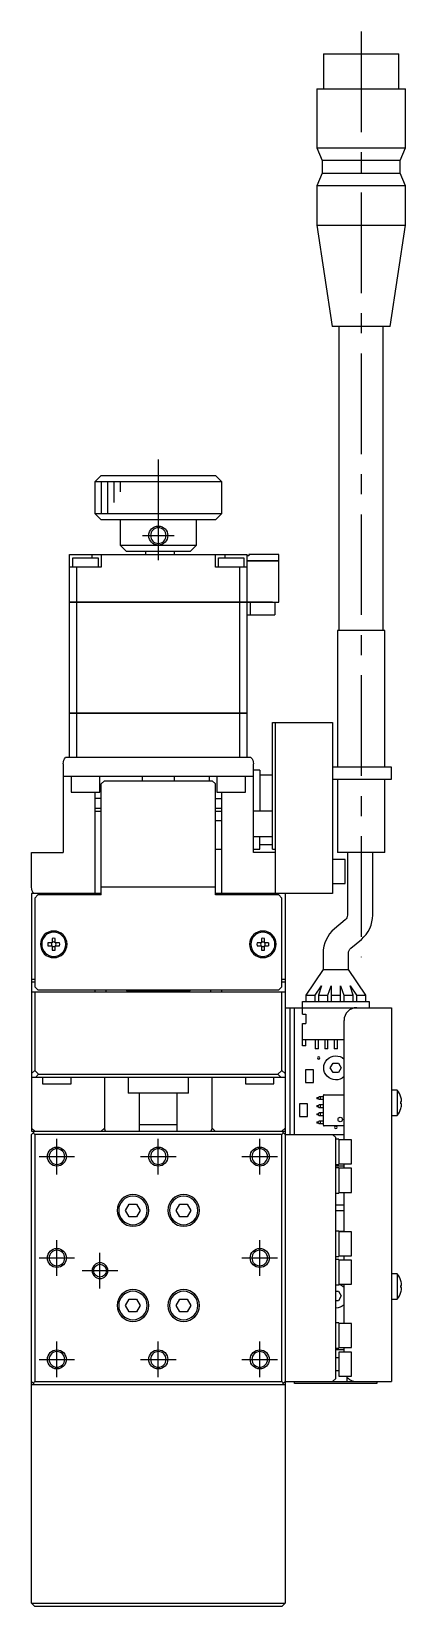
# Model space of a CAD drawing. Extents: x 0 to 693, y -8 to 607.
# Drawn here: x 273.4 to 332.4, y 10 to 258.5 of the extents above; entities that cross this region are included whole.
import ezdxf

# ---------------------------------------------------------------- set-up
doc = ezdxf.new("R2010")
doc.units = 0
doc.header["$LTSCALE"] = 0.5
doc.linetypes.add('CENTER', pattern=[50.8, 31.75, -6.35, 6.35, -6.35])
for name, color, linetype in [('MSM_CENTER', 1, 'CENTER'), ('MSM_CONTINUOUS', 7, 'CONTINUOUS'), ('MSM_NARROW', 5, 'CONTINUOUS')]:
    doc.layers.add(name, color=color, linetype=linetype)

msp = doc.modelspace()

# ---------------------------------------------------------------- linework, layer by layer
at = {"layer": 'MSM_CENTER'}
for p, q in [((325.43, 258.55), (325.43, 112.45)), ((293.43, 191), (293.43, 173.5)), ((290.93, 179), (295.93, 179)), ((277.43, 78.2), (277.43, 83.8)), ((293.43, 78.2), (293.43, 83.8)), ((309.43, 78.2), (309.43, 83.8)), ((274.63, 81), (280.23, 81)), ((290.63, 81), (296.23, 81)), ((306.63, 81), (312.23, 81)), ((277.43, 62.2), (277.43, 67.8)), ((309.43, 62.2), (309.43, 67.8)), ((274.63, 65), (280.23, 65)), ((284.23, 60.2), (284.23, 65.8)), ((306.63, 65), (312.23, 65)), ((281.43, 63), (287.03, 63)), ((277.43, 46.2), (277.43, 51.8)), ((293.43, 46.2), (293.43, 51.8)), ((309.43, 46.2), (309.43, 51.8)), ((274.63, 49), (280.23, 49)), ((290.63, 49), (296.23, 49)), ((306.63, 49), (312.23, 49))]:
    msp.add_line(p, q, dxfattribs=at)
at = {"layer": 'MSM_CONTINUOUS'}
for p, q in [((319.48, 255), (319.48, 249.5)), ((319.48, 255), (331.38, 255)), ((331.38, 249.5), (331.38, 255)), ((318.43, 249.5), (318.43, 240.2)), ((318.43, 249.5), (332.43, 249.5)), ((332.43, 240.2), (332.43, 249.5)), ((318.43, 240.2), (319.28, 238.2)), ((318.43, 240.2), (332.43, 240.2)), ((331.58, 238.2), (332.43, 240.2)), ((319.28, 236.2), (318.43, 234.2)), ((319.28, 238.2), (319.28, 236.2)), ((331.58, 238.2), (319.28, 238.2)), ((319.28, 236.2), (331.58, 236.2)), ((331.58, 236.2), (331.58, 238.2)), ((332.43, 234.2), (331.58, 236.2)), ((318.43, 234.2), (318.43, 228)), ((332.43, 234.2), (318.43, 234.2)), ((332.43, 228), (332.43, 234.2)), ((318.43, 228), (320.86, 212)), ((318.43, 228), (332.43, 228)), ((330, 212), (332.43, 228)), ((330, 212), (320.86, 212)), ((321.93, 212), (321.93, 164)), ((328.93, 164), (328.93, 212)), ((284.43, 188.5), (283.43, 187.5)), ((303.43, 187.5), (283.43, 187.5)), ((283.43, 187.5), (283.43, 182.5)), ((284.43, 188.5), (302.43, 188.5)), ((303.43, 187.5), (302.43, 188.5)), ((303.43, 182.5), (303.43, 187.5)), ((283.43, 182.5), (303.43, 182.5)), ((283.43, 182.5), (284.43, 181.5)), ((302.43, 181.5), (284.43, 181.5)), ((287.43, 181.5), (287.43, 177.5)), ((299.43, 177.5), (299.43, 181.5)), ((302.43, 181.5), (303.43, 182.5)), ((288.43, 176.5), (287.43, 177.5)), ((287.43, 177.5), (299.43, 177.5)), ((298.43, 176.5), (288.43, 176.5)), ((291.43, 176.5), (291.43, 176)), ((295.93, 176.5), (295.93, 176)), ((299.43, 177.5), (298.43, 176.5)), ((279.43, 176), (307.43, 176)), ((279.43, 168.5), (279.43, 176)), ((284.43, 174), (279.43, 174)), ((279.93, 174), (279.93, 175.5)), ((279.93, 175.5), (283.93, 175.5)), ((280.58, 168.5), (280.58, 174)), ((282.93, 176), (282.93, 175.5)), ((283.93, 175.5), (283.93, 174)), ((284.43, 176), (284.43, 174)), ((302.43, 174), (302.43, 176)), ((307.43, 174), (302.43, 174)), ((302.93, 174), (302.93, 175.5)), ((302.93, 175.5), (306.93, 175.5)), ((303.93, 176), (303.93, 175.5)), ((306.27, 168.5), (306.27, 174)), ((306.93, 175.5), (306.93, 174)), ((307.43, 168.5), (307.43, 176)), ((307.73, 175.8), (307.43, 175.8)), ((307.43, 175), (312.43, 175)), ((312.43, 174.99), (307.43, 174.99)), ((312.43, 176), (307.73, 176)), ((307.73, 176), (307.73, 175.8)), ((312.42, 175), (312.42, 174.99)), ((312.43, 175), (312.43, 176)), ((312.43, 168.5), (312.43, 174.99)), ((279.43, 168.5), (312.43, 168.5)), ((279.43, 151), (279.43, 168.49)), ((311.43, 168.49), (279.43, 168.49)), ((279.44, 168.5), (279.44, 168.49)), ((280.58, 168.5), (280.58, 168.49)), ((280.58, 151), (280.58, 168.49)), ((306.27, 168.5), (306.27, 168.49)), ((306.27, 151), (306.27, 168.49)), ((307.42, 168.5), (307.42, 168.49)), ((307.43, 151), (307.43, 168.49)), ((307.73, 168.49), (307.73, 168.5)), ((307.93, 168.49), (307.93, 166.5)), ((308.83, 168.49), (308.83, 168.5)), ((311.43, 168.5), (311.43, 168.49)), ((311.83, 168.5), (311.83, 166.5)), ((307.43, 166.5), (311.83, 166.5)), ((321.68, 164), (321.68, 142.5)), ((329.18, 164), (321.68, 164)), ((329.18, 142.5), (329.18, 164)), ((279.43, 151), (307.43, 151)), ((307.43, 150.99), (279.43, 150.99)), ((279.43, 144), (279.43, 150.99)), ((279.44, 151), (279.44, 150.99)), ((280.58, 151), (280.58, 150.99)), ((280.58, 144), (280.58, 150.99)), ((306.27, 151), (306.27, 150.99)), ((306.27, 144), (306.27, 150.99)), ((307.42, 151), (307.42, 150.99)), ((307.43, 144), (307.43, 150.99)), ((311.43, 149.5), (320.93, 149.5)), ((311.43, 129.5), (311.43, 149.5)), ((311.93, 122.5), (311.93, 149.5)), ((320.93, 149.5), (320.93, 122.5)), ((278.43, 143), (278.43, 129)), ((308.04, 144), (278.81, 144)), ((308.43, 129), (308.43, 143)), ((309.43, 142), (308.43, 142)), ((309.43, 142), (309.43, 135.5)), ((320.93, 142.5), (330.18, 142.5)), ((330.18, 142.5), (330.18, 140.5)), ((308.43, 141), (278.43, 141)), ((279.68, 141), (279.68, 138.5)), ((284.18, 138.5), (284.18, 141)), ((284.93, 140.3), (284.43, 139.8)), ((284.43, 122.3), (284.43, 139.8)), ((284.93, 140.3), (301.93, 140.3)), ((290.93, 140.3), (290.93, 141)), ((295.93, 141), (295.93, 140.3)), ((301.43, 141), (301.43, 140.3)), ((302.43, 139.8), (301.93, 140.3)), ((302.43, 122.3), (302.43, 139.8)), ((302.68, 141), (302.68, 138.5)), ((307.18, 138.5), (307.18, 141)), ((309.43, 141.25), (311.43, 141.25)), ((330.18, 140.5), (320.93, 140.5)), ((321.68, 140.5), (321.68, 129)), ((329.18, 129), (329.18, 140.5)), ((279.68, 138.5), (284.18, 138.5)), ((283.43, 138.5), (283.43, 122.3)), ((284.43, 137.5), (283.43, 137.5)), ((302.43, 137.5), (303.43, 137.5)), ((302.68, 138.5), (307.18, 138.5)), ((303.43, 122.3), (303.43, 138.5)), ((283.43, 136), (284.43, 136)), ((283.43, 135.5), (284.43, 135.5)), ((302.43, 136), (303.43, 136)), ((302.43, 135.5), (303.43, 135.5)), ((311.43, 135.5), (308.43, 135.5)), ((303.43, 134), (302.43, 134)), ((302.43, 129.5), (303.43, 129.5)), ((308.43, 131.5), (311.43, 131.5)), ((308.43, 129.5), (309.43, 129.5)), ((309.43, 129.5), (309.43, 131.5)), ((309.43, 130.25), (311.43, 130.25)), ((311.43, 129.5), (311.93, 129.5)), ((273.43, 129), (278.43, 129)), ((273.43, 123.5), (273.43, 129)), ((311.93, 129), (308.43, 129)), ((322.93, 127.9), (320.93, 127.9)), ((329.18, 129), (321.68, 129)), ((322.93, 124.1), (322.93, 127.9)), ((323.26, 129), (323.26, 119.11)), ((327.26, 119.11), (327.26, 129)), ((273.43, 122.5), (273.43, 85)), ((284.43, 122.5), (273.43, 122.5)), ((274.43, 122.3), (273.93, 121.8)), ((273.93, 121.8), (273.93, 107.8)), ((284.43, 122.3), (274.43, 122.3)), ((302.43, 123.5), (284.43, 123.5)), ((320.93, 122.5), (302.43, 122.5)), ((312.43, 122.3), (302.43, 122.3)), ((312.93, 121.8), (312.43, 122.3)), ((312.93, 107.8), (312.93, 121.8)), ((313.43, 122.5), (313.43, 10.5)), ((320.93, 124.1), (322.93, 124.1)), ((322.9, 118.35), (321.21, 116.93)), ((276.69, 114.74), (276.01, 114.74)), ((276.69, 115.42), (276.69, 114.74)), ((277.17, 114.74), (277.17, 115.42)), ((277.84, 114.74), (277.17, 114.74)), ((309.69, 114.74), (309.01, 114.74)), ((309.69, 115.42), (309.69, 114.74)), ((310.17, 114.74), (310.17, 115.42)), ((310.84, 114.74), (310.17, 114.74)), ((323.78, 113.87), (325.47, 115.28)), ((276.01, 114.26), (276.69, 114.26)), ((276.69, 114.26), (276.69, 113.58)), ((277.17, 114.26), (277.84, 114.26)), ((277.17, 113.58), (277.17, 114.26)), ((309.01, 114.26), (309.69, 114.26)), ((309.69, 114.26), (309.69, 113.58)), ((310.17, 113.58), (310.17, 114.26)), ((310.17, 114.26), (310.84, 114.26)), ((319.43, 113.1), (319.43, 110.5)), ((323.43, 110.5), (323.43, 113.1)), ((319.43, 110.5), (316.68, 106.5)), ((319.43, 110.5), (323.43, 110.5)), ((326.18, 106.5), (323.43, 110.5)), ((273.43, 109), (273.93, 109)), ((273.93, 108.5), (273.43, 108.5)), ((273.43, 107), (313.43, 107)), ((273.93, 107.8), (274.43, 107.3)), ((273.93, 107), (273.93, 94.61)), ((274.43, 107.3), (312.43, 107.3)), ((283.43, 107.3), (283.43, 107)), ((285.18, 107), (285.18, 107.3)), ((288.43, 107.3), (288.43, 107.2)), ((288.43, 107.2), (298.43, 107.2)), ((288.43, 107.2), (288.63, 107)), ((298.23, 107), (298.43, 107.2)), ((298.43, 107.2), (298.43, 107.3)), ((301.68, 107.3), (301.68, 107)), ((303.43, 107), (303.43, 107.3)), ((312.43, 107.3), (312.93, 107.8)), ((312.93, 109), (313.43, 109)), ((313.43, 108.5), (312.93, 108.5)), ((312.93, 94.61), (312.93, 107)), ((318.18, 106.5), (319.18, 107.95)), ((319.18, 107.95), (318.68, 106.5)), ((320.18, 106.5), (320.68, 107.95)), ((320.68, 107.95), (320.68, 105.5)), ((322.18, 107.95), (322.68, 106.5)), ((322.18, 105.5), (322.18, 107.95)), ((323.68, 107.95), (324.68, 106.5)), ((324.18, 106.5), (323.68, 107.95)), ((313.43, 104.5), (330.23, 104.5)), ((314.23, 84.5), (314.23, 104.5)), ((314.93, 84.5), (314.93, 104.5)), ((316.18, 103.5), (316.18, 105.5)), ((316.18, 105.5), (326.68, 105.5)), ((316.68, 106.5), (316.68, 105.5)), ((316.68, 106.5), (318.18, 106.5)), ((318.18, 105.5), (318.18, 106.5)), ((318.68, 106.5), (318.68, 105.5)), ((318.68, 106.5), (320.18, 106.5)), ((320.18, 105.5), (320.18, 106.5)), ((320.68, 106.5), (322.18, 106.5)), ((322.68, 106.5), (322.68, 105.5)), ((322.68, 106.5), (324.18, 106.5)), ((324.18, 105.5), (324.18, 106.5)), ((324.68, 106.5), (324.68, 105.5)), ((324.68, 106.5), (326.18, 106.5)), ((326.18, 105.5), (326.18, 106.5)), ((326.68, 105.5), (326.68, 104.5)), ((330.23, 104.5), (330.23, 45.5)), ((316.18, 103.5), (316.68, 103.5)), ((316.18, 102), (316.68, 102)), ((316.18, 98.5), (316.18, 102)), ((316.68, 103.5), (316.68, 102)), ((322.73, 83.65), (322.73, 102.5)), ((316.18, 99.5), (322.73, 99.5)), ((316.68, 98.5), (316.68, 99.5)), ((318.18, 99.5), (318.18, 98)), ((318.68, 98), (318.68, 99.5)), ((319.68, 99.5), (319.68, 98)), ((320.18, 98), (320.18, 99.5)), ((321.18, 99.5), (321.18, 98)), ((321.68, 98), (321.68, 99.5)), ((322.68, 99.5), (322.68, 98)), ((316.68, 98.5), (316.18, 98.5)), ((318.68, 98), (318.18, 98)), ((320.18, 98), (319.68, 98)), ((321.68, 98), (321.18, 98)), ((322.73, 98), (322.68, 98)), ((273.43, 94.11), (273.93, 94.61)), ((273.93, 94.61), (274.54, 94)), ((312.31, 94), (312.93, 94.61)), ((312.93, 94.61), (313.43, 94.11)), ((316.67, 94.7), (316.67, 92.7)), ((317.92, 94.7), (316.67, 94.7)), ((317.92, 92.7), (317.92, 94.7)), ((320.56, 95), (320.99, 95.75)), ((320.99, 94.25), (320.56, 95)), ((320.99, 95.75), (321.86, 95.75)), ((321.86, 95.75), (322.29, 95)), ((322.29, 95), (321.86, 94.25)), ((313.43, 93.5), (273.43, 93.5)), ((274.54, 94), (274.04, 93.5)), ((274.54, 94), (312.31, 94)), ((275.18, 93.5), (275.18, 92.5)), ((275.18, 92.5), (279.68, 92.5)), ((279.68, 92.5), (279.68, 93.5)), ((284.94, 93.5), (284.94, 85.5)), ((288.68, 93.5), (288.68, 91)), ((298.18, 91), (298.18, 93.5)), ((301.91, 85.5), (301.91, 93.5)), ((307.18, 93.5), (307.18, 92.5)), ((307.18, 92.5), (311.68, 92.5)), ((311.68, 92.5), (311.68, 93.5)), ((312.81, 93.5), (312.31, 94)), ((316.67, 92.7), (317.92, 92.7)), ((321.86, 94.25), (320.99, 94.25)), ((298.18, 91), (288.68, 91)), ((290.43, 91), (290.43, 85)), ((296.43, 85), (296.43, 91)), ((318.43, 90.31), (318.43, 90.11)), ((318.43, 90.31), (318.68, 90.31)), ((318.68, 90.11), (318.43, 90.11)), ((318.68, 90.31), (318.74, 90.42)), ((318.74, 89.99), (318.68, 90.11)), ((319.48, 90.42), (318.74, 90.42)), ((319.48, 89.99), (318.74, 89.99)), ((319.04, 89.99), (319.04, 90.42)), ((319.48, 85.95), (319.48, 90.65)), ((319.58, 90.75), (322.73, 90.75)), ((331.12, 91.5), (330.23, 91.5)), ((331.12, 91.5), (331.12, 87.5)), ((331.7, 90.39), (331.7, 90.39)), ((331.7, 89.32), (331.7, 89.68)), ((331.7, 89.68), (331.82, 89.68)), ((315.72, 89.31), (315.72, 87.31)), ((316.97, 89.31), (315.72, 89.31)), ((315.72, 87.31), (316.97, 87.31)), ((316.97, 87.31), (316.97, 89.31)), ((318.43, 89.04), (318.43, 88.84)), ((318.43, 89.04), (318.68, 89.04)), ((318.68, 88.84), (318.43, 88.84)), ((318.43, 87.77), (318.43, 87.57)), ((318.43, 87.77), (318.68, 87.77)), ((318.68, 87.57), (318.43, 87.57)), ((318.68, 89.04), (318.74, 89.15)), ((318.74, 88.72), (318.68, 88.84)), ((318.68, 87.77), (318.74, 87.88)), ((318.74, 87.45), (318.68, 87.57)), ((319.48, 89.15), (318.74, 89.15)), ((319.48, 88.72), (318.74, 88.72)), ((319.48, 87.88), (318.74, 87.88)), ((319.48, 87.45), (318.74, 87.45)), ((319.04, 88.72), (319.04, 89.15)), ((319.04, 87.45), (319.04, 87.88)), ((330.23, 87.5), (331.12, 87.5)), ((331.82, 89.32), (331.7, 89.32)), ((331.7, 88.61), (331.7, 88.61)), ((273.93, 85), (273.43, 85.5)), ((273.43, 85), (313.43, 85)), ((273.43, 84.5), (273.68, 84.75)), ((273.68, 84.75), (273.93, 85)), ((273.93, 84.5), (273.68, 84.75)), ((284.94, 85.5), (284.44, 85)), ((285.12, 85), (284.94, 85.5)), ((296.43, 86), (290.43, 86)), ((301.91, 85.5), (301.73, 85)), ((302.41, 85), (301.91, 85.5)), ((313.43, 85.5), (312.93, 85)), ((312.93, 85), (313.18, 84.75)), ((313.18, 84.75), (312.93, 84.5)), ((313.18, 84.75), (313.43, 84.5)), ((318.43, 86.5), (318.43, 86.3)), ((318.43, 86.5), (318.68, 86.5)), ((318.68, 86.3), (318.43, 86.3)), ((318.68, 86.5), (318.74, 86.61)), ((318.74, 86.18), (318.68, 86.3)), ((319.48, 86.61), (318.74, 86.61)), ((319.48, 86.18), (318.74, 86.18)), ((319.04, 86.18), (319.04, 86.61)), ((322.73, 85.85), (319.58, 85.85)), ((273.43, 10.5), (273.43, 84.5)), ((312.93, 84.5), (273.93, 84.5)), ((273.93, 84.5), (273.93, 45.5)), ((312.93, 45.5), (312.93, 84.5)), ((313.43, 84.5), (322.73, 84.5)), ((321.43, 84), (320.93, 84.5)), ((321.43, 46), (321.43, 84)), ((321.93, 83.75), (321.43, 83.75)), ((321.93, 83.75), (321.93, 79.75)), ((323.93, 83.65), (321.93, 83.65)), ((323.93, 79.85), (323.93, 83.65)), ((321.43, 79.75), (321.93, 79.75)), ((321.93, 79.85), (323.93, 79.85)), ((322.73, 79.15), (322.73, 79.85)), ((322.73, 79.5), (321.43, 79.5)), ((321.93, 79.25), (321.43, 79.25)), ((321.93, 79.25), (321.93, 75.25)), ((323.93, 79.15), (321.93, 79.15)), ((323.93, 75.35), (323.93, 79.15)), ((321.43, 75.25), (321.93, 75.25)), ((321.93, 75.35), (323.93, 75.35)), ((322.73, 69.15), (322.73, 75.35)), ((288.27, 72.5), (288.85, 73.5)), ((288.85, 71.5), (288.27, 72.5)), ((288.85, 73.5), (290, 73.5)), ((290, 73.5), (290.58, 72.5)), ((290.58, 72.5), (290, 71.5)), ((296.27, 72.5), (296.85, 73.5)), ((296.85, 71.5), (296.27, 72.5)), ((296.85, 73.5), (298, 73.5)), ((298, 73.5), (298.58, 72.5)), ((298.58, 72.5), (298, 71.5)), ((321.43, 73.37), (322.73, 73.37)), ((322.73, 72.44), (321.43, 72.44)), ((290, 71.5), (288.85, 71.5)), ((298, 71.5), (296.85, 71.5)), ((321.93, 69.25), (321.43, 69.25)), ((321.93, 69.25), (321.93, 65.25)), ((321.93, 69.24), (322.73, 69.24)), ((323.93, 69.15), (321.93, 69.15)), ((323.93, 65.35), (323.93, 69.15)), ((321.43, 65.25), (321.93, 65.25)), ((321.93, 64.75), (321.43, 64.75)), ((321.93, 65.35), (323.93, 65.35)), ((321.93, 64.75), (321.93, 60.75)), ((323.93, 64.65), (321.93, 64.65)), ((322.73, 64.65), (322.73, 65.35)), ((323.93, 60.85), (323.93, 64.65)), ((331.12, 62.5), (330.23, 62.5)), ((331.12, 62.5), (331.12, 58.5)), ((321.43, 60.75), (321.93, 60.75)), ((321.43, 59.75), (321.86, 59.75)), ((321.86, 59.75), (322.29, 59)), ((321.93, 60.85), (323.93, 60.85)), ((322.73, 54.65), (322.73, 60.85)), ((331.7, 61.39), (331.7, 61.39)), ((331.7, 60.32), (331.7, 60.68)), ((331.7, 60.68), (331.82, 60.68)), ((331.82, 60.32), (331.7, 60.32)), ((288.27, 57.5), (288.85, 58.5)), ((288.85, 56.5), (288.27, 57.5)), ((288.85, 58.5), (290, 58.5)), ((290, 58.5), (290.58, 57.5)), ((290.58, 57.5), (290, 56.5)), ((296.27, 57.5), (296.85, 58.5)), ((296.85, 56.5), (296.27, 57.5)), ((296.85, 58.5), (298, 58.5)), ((298, 58.5), (298.58, 57.5)), ((298.58, 57.5), (298, 56.5)), ((321.86, 58.25), (321.43, 58.25)), ((322.29, 59), (321.86, 58.25)), ((330.23, 58.5), (331.12, 58.5)), ((331.7, 59.61), (331.7, 59.61)), ((290, 56.5), (288.85, 56.5)), ((298, 56.5), (296.85, 56.5)), ((321.93, 54.75), (321.43, 54.75)), ((321.93, 54.75), (321.93, 50.75)), ((322.73, 54.66), (321.93, 54.66)), ((323.93, 54.65), (321.93, 54.65)), ((323.93, 50.85), (323.93, 54.65)), ((321.43, 50.75), (321.93, 50.75)), ((322.73, 50.5), (321.43, 50.5)), ((321.93, 50.85), (323.93, 50.85)), ((323.93, 50.15), (321.93, 50.15)), ((321.93, 50.15), (321.93, 46.35)), ((322.73, 50.15), (322.73, 50.85)), ((323.93, 46.35), (323.93, 50.15)), ((321.93, 49.25), (321.43, 49.25)), ((321.43, 47.25), (321.93, 47.25)), ((273.68, 45.25), (273.43, 45.5)), ((313.43, 45), (273.43, 45)), ((273.68, 45.25), (273.93, 45.5)), ((273.93, 45), (273.68, 45.25)), ((273.93, 45.5), (312.93, 45.5)), ((313.43, 45.5), (312.93, 45)), ((312.93, 45.5), (313.18, 45.25)), ((313.43, 45.5), (330.23, 45.5)), ((314.93, 45.2), (314.93, 45.5)), ((327.93, 45.2), (314.93, 45.2)), ((320.93, 45.5), (321.43, 46)), ((321.93, 46.35), (323.93, 46.35)), ((323.18, 46.24), (323.18, 45.5)), ((327.93, 45.5), (327.93, 45.2)), ((273.43, 10.5), (313.43, 10.5)), ((273.93, 10), (273.43, 10.5)), ((312.93, 10), (273.93, 10)), ((313.43, 10.5), (312.93, 10))]:
    msp.add_line(p, q, dxfattribs=at)
at = {"layer": 'MSM_CONTINUOUS', "extrusion": (0, 0, -1)}
for centre, radius in [((-293.43, 179), 1.23), ((-276.93, 114.5), 2.1), ((-276.93, 114.5), 1.9), ((-309.93, 114.5), 2.1), ((-309.93, 114.5), 1.9), ((-318.73, 96.56), 0.2), ((-321.43, 85.61), 0.2), ((-277.43, 81), 1.23), ((-293.43, 81), 1.23), ((-309.43, 81), 1.23), ((-289.43, 72.5), 2.5), ((-289.43, 72.5), 2.25), ((-297.43, 72.5), 2.5), ((-297.43, 72.5), 2.25), ((-277.43, 65), 1.23), ((-309.43, 65), 1.23), ((-289.43, 57.5), 2.5), ((-289.43, 57.5), 2.25), ((-297.43, 57.5), 2.5), ((-297.43, 57.5), 2.25), ((-277.43, 49), 1.23), ((-293.43, 49), 1.23), ((-309.43, 49), 1.23)]:
    msp.add_circle(centre, radius, dxfattribs=at)
at = {"layer": 'MSM_CONTINUOUS'}
for centre, radius in [((322.13, 86.85), 0.35), ((284.23, 63), 1.01)]:
    msp.add_circle(centre, radius, dxfattribs=at)
at = {"layer": 'MSM_CONTINUOUS', "extrusion": (0, 0, -1)}
for centre, radius, start, end in [((-279.93, 143), 1.5, 0, 41.8103), ((-306.93, 143), 1.5, 138.1897, 180), ((-274.93, 123.5), 1.5, 318.1897, 0), ((-322.26, 119.11), 1, 180, 230), ((-324.43, 113.1), 1, 0, 50), ((-321.43, 95), 1.9, 226.8264, 133.1735), ((-321.43, 59), 1.9, 105.2575, 133.1736), ((-321.43, 59), 1.9, 226.8264, 270)]:
    msp.add_arc(centre, radius, start, end, dxfattribs=at)
at = {"layer": 'MSM_CONTINUOUS'}
for centre, radius, start, end in [((324.43, 113.1), 5, 130, 180), ((322.26, 119.11), 5, 310, 0), ((276.93, 114.5), 0.95, 165.3667, 194.6333), ((276.93, 114.5), 0.365, 138.8496, 221.1504), ((276.93, 114.5), 0.95, 75.3667, 104.6333), ((276.93, 114.5), 0.365, 48.8496, 131.1504), ((276.93, 114.5), 0.365, 318.8496, 41.1504), ((276.93, 114.5), 0.95, 345.3667, 14.6333), ((309.93, 114.5), 0.95, 165.3667, 194.6333), ((309.93, 114.5), 0.365, 138.8496, 221.1504), ((309.93, 114.5), 0.95, 75.3667, 104.6333), ((309.93, 114.5), 0.365, 48.8496, 131.1504), ((309.93, 114.5), 0.365, 318.8496, 41.1504), ((309.93, 114.5), 0.95, 345.3667, 14.6333), ((276.93, 114.5), 0.365, 228.8496, 311.1504), ((276.93, 114.5), 0.95, 255.3667, 284.6333), ((309.93, 114.5), 0.365, 228.8496, 311.1504), ((309.93, 114.5), 0.95, 255.3667, 284.6333), ((324.73, 102.5), 2, 90, 180), ((319.58, 90.65), 0.1, 90, 180), ((328.63, 89.5), 3.2, 16.1225, 38.6822), ((328.63, 89.5), 3.19, 3.2297, 16.1067), ((328.63, 89.5), 3.2, 321.3178, 343.8775), ((328.63, 89.5), 3.19, 343.8933, 356.7703), ((319.58, 85.95), 0.1, 180, 270), ((328.63, 60.5), 3.2, 16.1225, 38.6822), ((328.63, 60.5), 3.19, 3.2297, 16.1067), ((328.63, 60.5), 3.19, 343.8933, 356.7703), ((328.63, 60.5), 3.2, 321.3178, 343.8775), ((324.73, 47.5), 2, 215.0996, 270)]:
    msp.add_arc(centre, radius, start, end, dxfattribs=at)
at = {"layer": 'MSM_NARROW'}
for p, q in [((284.43, 187.5), (284.43, 182.5)), ((285.43, 187.5), (285.43, 182.5)), ((286.43, 187.5), (286.43, 184.2)), ((287.43, 187.5), (287.43, 185.9))]:
    msp.add_line(p, q, dxfattribs=at)
for centre in [(293.43, 179), (293.43, 179), (277.43, 81), (293.43, 81), (309.43, 81), (277.43, 65), (309.43, 65), (277.43, 49), (293.43, 49), (309.43, 49)]:
    msp.add_circle(centre, 1.5, dxfattribs=at)
at = {"layer": 'MSM_NARROW', "extrusion": (0, 0, -1)}
msp.add_circle((-284.23, 63), 1.25, dxfattribs=at)

doc.saveas('drawing.dxf')
